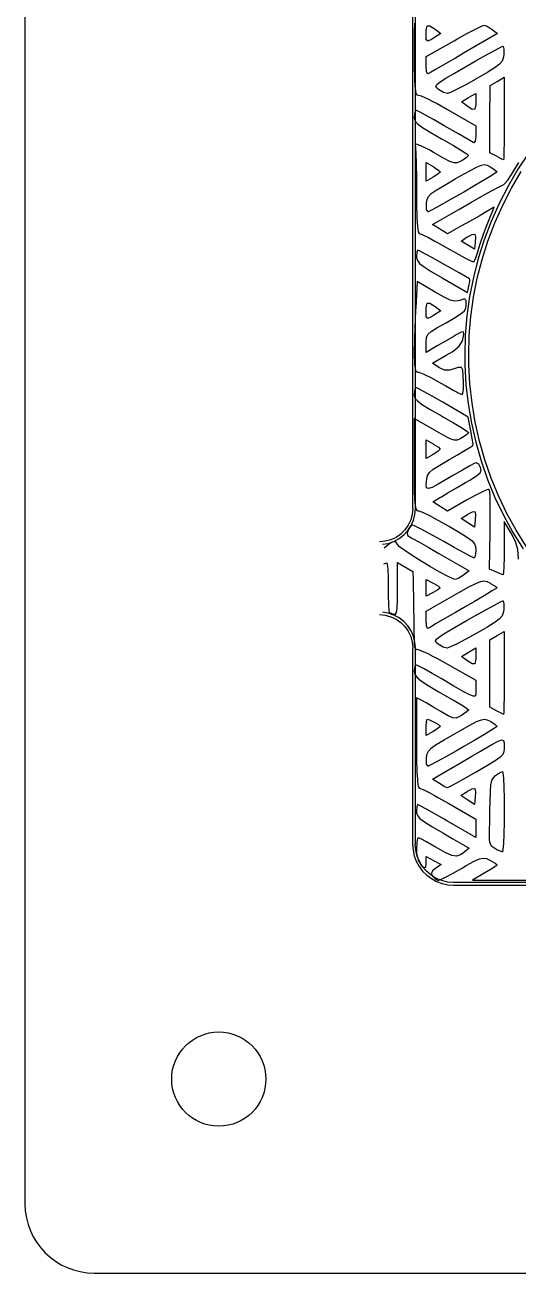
# Model space of a CAD drawing. Header units: millimetres. Extents: x 38 to 487, y 14 to 137.
# Drawn here: x 37.92 to 55.73, y 13.94 to 58.98 of the extents above; entities that cross this region are included whole.
import ezdxf

# ---------------------------------------------------------------- set-up
doc = ezdxf.new("R2010")
doc.units = ezdxf.units.MM
doc.layers.add('BLACK', color=20, linetype='Continuous')

msp = doc.modelspace()

# ---------------------------------------------------------------- linework, layer by layer
for p, q in [((37.924, 134.786), (37.924, 16.436)), ((40.424, 13.936), (230.625, 13.936))]:
    msp.add_line(p, q)
msp.add_circle((44.924, 20.936), 1.7)
msp.add_arc((40.424, 16.436), 2.5, 180, 270)
at = {"layer": 'BLACK', "linetype": 'Continuous'}
for p, q in [((51.924, 72.993), (51.924, 41.526)), ((51.924, 72.993), (51.924, 41.526)), ((52.024, 41.526), (52.024, 72.993)), ((52.024, 41.526), (52.024, 72.993)), ((51.988, 59.04), (51.984, 58.68)), ((51.983, 58.59), (51.981, 58.076)), ((51.984, 58.68), (51.983, 58.59)), ((52.409, 58.68), (52.411, 58.793)), ((52.418, 58.464), (52.409, 58.68)), ((52.411, 58.793), (52.446, 58.943)), ((52.446, 58.943), (52.546, 58.949)), ((52.546, 58.949), (52.737, 58.821)), ((52.938, 58.667), (52.719, 58.524)), ((52.737, 58.821), (52.938, 58.667)), ((53.517, 58.463), (53.883, 58.665)), ((54.992, 58.665), (53.765, 57.955)), ((53.883, 58.665), (54.19, 58.829)), ((54.19, 58.829), (54.409, 58.938)), ((54.409, 58.938), (54.509, 58.977)), ((54.509, 58.977), (54.621, 58.933)), ((54.621, 58.933), (54.791, 58.82)), ((54.791, 58.82), (54.993, 58.665)), ((54.993, 58.665), (54.992, 58.665)), ((52.409, 57.835), (53.419, 58.407)), ((52.473, 58.396), (52.418, 58.464)), ((52.61, 58.455), (52.473, 58.396)), ((52.719, 58.524), (52.61, 58.455)), ((53.419, 58.407), (53.517, 58.463)), ((54.876, 58.056), (55.089, 58.169)), ((55.089, 58.169), (55.18, 58.209)), ((55.18, 58.209), (55.189, 58.205)), ((55.189, 58.205), (55.217, 58.101)), ((51.981, 58.076), (51.983, 57.555)), ((52.409, 57.504), (52.409, 57.835)), ((53.469, 57.784), (53.089, 57.565)), ((53.765, 57.955), (53.469, 57.784)), ((53.893, 57.504), (54.188, 57.673)), ((54.188, 57.673), (54.567, 57.886)), ((54.567, 57.886), (54.876, 58.056)), ((55.158, 57.669), (55.067, 57.563)), ((55.199, 57.78), (55.158, 57.669)), ((55.215, 57.899), (55.199, 57.78)), ((55.217, 58.101), (55.215, 57.899)), ((51.983, 57.555), (51.984, 57.504)), ((51.984, 57.504), (51.993, 57.048)), ((52.423, 57.304), (52.409, 57.504)), ((52.459, 57.209), (52.423, 57.304)), ((52.473, 57.209), (52.459, 57.209)), ((52.565, 57.262), (52.473, 57.209)), ((52.779, 57.386), (52.565, 57.262)), ((53.089, 57.565), (52.779, 57.386)), ((53.122, 57.054), (53.442, 57.244)), ((53.442, 57.244), (53.893, 57.504)), ((54.636, 57.273), (54.247, 57.046)), ((54.901, 57.438), (54.636, 57.273)), ((55.067, 57.563), (54.901, 57.438)), ((51.993, 57.048), (52.008, 56.761)), ((52.008, 56.761), (52.011, 56.701)), ((52.768, 56.761), (52.803, 56.827)), ((52.793, 56.707), (52.768, 56.761)), ((52.803, 56.827), (52.915, 56.92)), ((52.915, 56.92), (53.122, 57.054)), ((53.847, 56.822), (53.532, 56.656)), ((54.212, 57.026), (53.847, 56.822)), ((54.247, 57.046), (54.212, 57.026)), ((54.718, 55.582), (54.719, 56.798)), ((54.719, 56.798), (54.975, 56.944)), ((54.975, 56.944), (55.231, 57.09)), ((55.231, 57.09), (55.231, 55.597)), ((52.011, 56.701), (52.037, 56.507)), ((52.037, 56.507), (52.072, 56.459)), ((52.072, 56.459), (52.088, 56.462)), ((52.088, 56.462), (52.228, 56.419)), ((52.228, 56.419), (52.477, 56.307)), ((52.477, 56.307), (52.68, 56.203)), ((52.859, 56.651), (52.793, 56.707)), ((53.044, 56.54), (52.859, 56.651)), ((53.178, 56.503), (53.044, 56.54)), ((53.298, 56.544), (53.178, 56.503)), ((53.532, 56.656), (53.298, 56.544)), ((53.688, 56.203), (53.946, 56.356)), ((53.946, 56.356), (54.205, 56.509)), ((54.205, 56.509), (54.205, 56.204)), ((52.036, 55.9), (51.999, 55.836)), ((52.084, 55.883), (52.036, 55.9)), ((52.196, 55.827), (52.084, 55.883)), ((52.68, 56.203), (52.805, 56.139)), ((52.805, 56.139), (53.183, 55.93)), ((53.183, 55.93), (54.204, 55.344)), ((53.882, 56.054), (53.688, 56.203)), ((54.071, 55.929), (53.882, 56.054)), ((54.168, 55.939), (54.071, 55.929)), ((54.202, 56.097), (54.168, 55.939)), ((54.205, 56.204), (54.202, 56.097)), ((51.999, 55.836), (51.982, 55.665)), ((51.982, 55.665), (51.985, 55.605)), ((51.985, 55.605), (52.021, 55.506)), ((52.021, 55.506), (52.113, 55.403)), ((52.113, 55.403), (52.285, 55.276)), ((52.388, 55.723), (52.196, 55.827)), ((52.673, 55.565), (52.388, 55.723)), ((53.065, 55.343), (52.673, 55.565)), ((54.718, 54.366), (54.718, 55.582)), ((55.231, 55.597), (55.23, 55.18)), ((52.285, 55.276), (52.561, 55.106)), ((52.561, 55.106), (52.965, 54.874)), ((53.578, 55.051), (53.065, 55.343)), ((54.14, 54.73), (53.578, 55.051)), ((54.203, 54.952), (54.181, 54.78)), ((54.205, 55.019), (54.203, 54.952)), ((54.204, 55.344), (54.205, 55.019)), ((55.23, 55.18), (55.227, 54.751)), ((52.055, 54.682), (52.014, 54.655)), ((52.014, 54.655), (52.029, 54.553)), ((52.029, 54.553), (52.044, 54.302)), ((52.226, 54.618), (52.055, 54.682)), ((52.517, 54.469), (52.226, 54.618)), ((52.965, 54.874), (53.045, 54.828)), ((53.045, 54.828), (53.398, 54.624)), ((53.398, 54.624), (53.685, 54.452)), ((54.181, 54.78), (54.14, 54.73)), ((55.227, 54.751), (55.222, 54.411)), ((52.044, 54.302), (52.053, 54.011)), ((52.706, 54.362), (52.517, 54.469)), ((53.044, 54.169), (52.706, 54.362)), ((53.271, 54.05), (53.044, 54.169)), ((53.422, 53.997), (53.271, 54.05)), ((53.699, 54.08), (53.639, 54.045)), ((53.685, 54.452), (53.819, 54.366)), ((53.867, 54.191), (53.699, 54.08)), ((53.819, 54.366), (53.877, 54.329)), ((53.947, 54.268), (53.867, 54.191)), ((53.877, 54.329), (53.948, 54.272)), ((53.948, 54.272), (53.947, 54.268)), ((54.953, 54.239), (54.718, 54.366)), ((55.123, 54.149), (54.953, 54.239)), ((55.209, 54.108), (55.123, 54.149)), ((55.216, 54.188), (55.209, 54.108)), ((55.209, 54.108), (55.209, 54.108)), ((55.222, 54.411), (55.216, 54.188)), ((56.117, 54.358), (55.726, 53.77)), ((52.053, 54.011), (52.056, 53.937)), ((52.056, 53.937), (52.064, 53.488)), ((52.409, 53.343), (52.409, 54.011)), ((52.409, 54.011), (52.665, 53.865)), ((52.665, 53.865), (52.692, 53.849)), ((52.692, 53.849), (52.854, 53.743)), ((52.919, 53.671), (52.836, 53.597)), ((52.854, 53.743), (52.921, 53.677)), ((52.921, 53.677), (52.919, 53.671)), ((53.532, 53.999), (53.422, 53.997)), ((53.639, 54.045), (53.532, 53.999)), ((53.628, 53.517), (53.987, 53.719)), ((53.987, 53.719), (54.236, 53.85)), ((54.236, 53.85), (54.406, 53.919)), ((54.406, 53.919), (54.525, 53.938)), ((54.525, 53.938), (54.622, 53.915)), ((54.622, 53.915), (54.725, 53.861)), ((54.725, 53.861), (54.745, 53.849)), ((54.745, 53.849), (54.907, 53.743)), ((54.941, 53.649), (54.786, 53.547)), ((54.907, 53.743), (54.973, 53.677)), ((54.973, 53.677), (54.941, 53.649)), ((55.361, 53.383), (55.516, 53.613)), ((55.726, 53.77), (55.369, 53.161)), ((55.496, 53.091), (55.85, 53.693)), ((55.516, 53.613), (55.759, 54.02)), ((52.064, 53.488), (52.067, 52.986)), ((52.665, 53.488), (52.409, 53.343)), ((52.836, 53.597), (52.665, 53.488)), ((52.778, 53.02), (53.059, 53.19)), ((53.059, 53.19), (53.464, 53.424)), ((53.464, 53.424), (53.628, 53.517)), ((54.176, 53.183), (53.771, 52.95)), ((54.522, 53.387), (54.176, 53.183)), ((54.786, 53.547), (54.522, 53.387)), ((55.024, 53.127), (55.152, 53.18)), ((55.369, 53.161), (55.046, 52.533)), ((55.152, 53.18), (55.219, 53.223)), ((55.219, 53.223), (55.361, 53.383)), ((52.067, 52.986), (52.069, 52.525)), ((52.447, 52.682), (52.496, 52.787)), ((52.496, 52.787), (52.599, 52.893)), ((52.599, 52.893), (52.778, 53.02)), ((53.504, 52.798), (53.121, 52.583)), ((53.771, 52.95), (53.504, 52.798)), ((54.031, 52.576), (54.425, 52.804)), ((54.425, 52.804), (54.504, 52.849)), ((54.504, 52.849), (54.793, 53.009)), ((54.793, 53.009), (55.024, 53.127)), ((55.177, 52.47), (55.496, 53.091)), ((52.069, 52.525), (52.069, 52.5)), ((52.069, 52.5), (52.079, 52.025)), ((52.424, 52.525), (52.427, 52.558)), ((52.426, 52.318), (52.424, 52.525)), ((52.469, 52.234), (52.426, 52.318)), ((52.427, 52.558), (52.447, 52.682)), ((52.583, 52.286), (52.483, 52.235)), ((52.805, 52.407), (52.583, 52.286)), ((53.121, 52.583), (52.805, 52.407)), ((53.232, 52.115), (53.594, 52.324)), ((53.594, 52.324), (54.031, 52.576)), ((54.873, 52.401), (54.517, 52.194)), ((54.622, 51.783), (54.873, 52.401)), ((55.046, 52.533), (54.759, 51.888)), ((54.893, 51.832), (55.177, 52.47)), ((52.079, 52.025), (52.098, 51.7)), ((52.483, 52.235), (52.469, 52.234)), ((52.643, 51.775), (53.232, 52.115)), ((53.997, 51.897), (53.67, 51.712)), ((54.326, 52.084), (53.997, 51.897)), ((54.517, 52.194), (54.326, 52.084)), ((54.759, 51.888), (54.508, 51.227)), ((54.645, 51.18), (54.893, 51.832)), ((52.098, 51.7), (52.126, 51.513)), ((52.126, 51.513), (52.164, 51.453)), ((52.164, 51.453), (52.272, 51.413)), ((52.272, 51.413), (52.496, 51.303)), ((53.178, 51.437), (52.643, 51.775)), ((53.67, 51.712), (53.178, 51.437)), ((53.908, 51.335), (54.076, 51.421)), ((54.076, 51.421), (54.171, 51.43)), ((54.171, 51.43), (54.195, 51.327)), ((54.361, 51.074), (54.484, 51.426)), ((54.484, 51.426), (54.622, 51.783)), ((52.496, 51.303), (52.725, 51.18)), ((52.725, 51.18), (52.801, 51.139)), ((52.801, 51.139), (53.156, 50.94)), ((53.156, 50.94), (53.16, 50.938)), ((53.16, 50.938), (53.511, 50.74)), ((53.672, 51.18), (53.898, 51.328)), ((53.917, 51.031), (53.672, 51.18)), ((53.898, 51.328), (53.908, 51.335)), ((54.162, 50.882), (53.917, 51.031)), ((54.189, 51.133), (54.162, 50.882)), ((54.195, 51.327), (54.189, 51.133)), ((54.279, 50.803), (54.361, 51.074)), ((54.508, 51.227), (54.295, 50.554)), ((54.434, 50.514), (54.645, 51.18)), ((52.082, 50.79), (52.067, 50.619)), ((52.067, 50.619), (52.069, 50.582)), ((52.069, 50.582), (52.097, 50.478)), ((52.114, 50.855), (52.082, 50.79)), ((52.097, 50.478), (52.178, 50.374)), ((52.196, 50.815), (52.114, 50.855)), ((52.391, 50.71), (52.196, 50.815)), ((52.664, 50.56), (52.391, 50.71)), ((52.98, 50.383), (52.664, 50.56)), ((53.511, 50.74), (53.809, 50.577)), ((53.809, 50.577), (54.021, 50.467)), ((54.021, 50.467), (54.117, 50.427)), ((54.295, 50.554), (54.119, 49.87)), ((54.141, 50.442), (54.208, 50.574)), ((54.208, 50.574), (54.277, 50.796)), ((54.26, 49.838), (54.434, 50.514)), ((54.277, 50.796), (54.279, 50.803)), ((52.178, 50.374), (52.337, 50.248)), ((52.337, 50.248), (52.599, 50.081)), ((52.599, 50.081), (52.987, 49.852)), ((53.304, 50.201), (52.98, 50.383)), ((53.601, 50.031), (53.304, 50.201)), ((53.836, 49.895), (53.601, 50.031)), ((54.117, 50.427), (54.141, 50.442)), ((52.091, 49.72), (52.037, 48.769)), ((52.741, 49.336), (52.091, 49.72)), ((52.987, 49.852), (53.905, 49.321)), ((53.974, 49.811), (53.836, 49.895)), ((53.905, 49.321), (53.953, 49.553)), ((53.953, 49.553), (53.985, 49.715)), ((53.996, 49.795), (53.974, 49.811)), ((54.119, 49.87), (53.982, 49.177)), ((53.985, 49.715), (53.996, 49.795)), ((54.125, 49.153), (54.26, 49.838)), ((53.065, 49.15), (52.741, 49.336)), ((53.285, 49.045), (53.065, 49.15)), ((53.982, 49.177), (53.883, 48.478)), ((54.028, 48.461), (54.125, 49.153)), ((52.031, 48.674), (52.015, 48.375)), ((52.037, 48.769), (52.031, 48.674)), ((52.409, 48.674), (52.411, 48.786)), ((52.418, 48.458), (52.409, 48.674)), ((52.411, 48.786), (52.446, 48.937)), ((52.446, 48.937), (52.546, 48.943)), ((52.546, 48.943), (52.737, 48.815)), ((52.938, 48.661), (52.719, 48.518)), ((52.737, 48.815), (52.938, 48.661)), ((53.44, 49.006), (53.285, 49.045)), ((53.571, 49.022), (53.44, 49.006)), ((53.627, 49.04), (53.571, 49.022)), ((53.793, 49.089), (53.627, 49.04)), ((53.645, 48.536), (53.784, 48.654)), ((53.784, 48.654), (53.848, 48.761)), ((53.854, 49.035), (53.793, 49.089)), ((53.848, 48.761), (53.863, 48.884)), ((53.863, 48.884), (53.854, 49.035)), ((52.015, 48.375), (51.987, 47.672)), ((52.473, 48.39), (52.418, 48.458)), ((52.61, 48.448), (52.473, 48.39)), ((52.719, 48.518), (52.61, 48.448)), ((52.802, 48.045), (53.136, 48.234)), ((53.136, 48.234), (53.401, 48.384)), ((53.401, 48.384), (53.645, 48.536)), ((53.883, 48.478), (53.824, 47.774)), ((53.969, 47.766), (54.028, 48.461)), ((52.421, 47.694), (52.472, 47.804)), ((52.472, 47.804), (52.59, 47.911)), ((52.59, 47.911), (52.802, 48.045)), ((53.499, 47.794), (53.39, 47.729)), ((53.679, 47.896), (53.499, 47.794)), ((53.757, 47.909), (53.679, 47.896)), ((53.73, 47.575), (53.771, 47.804)), ((53.772, 47.835), (53.757, 47.909)), ((53.771, 47.804), (53.772, 47.835)), ((53.824, 47.774), (53.805, 47.068)), ((53.95, 47.068), (53.969, 47.766)), ((51.987, 47.672), (51.981, 47.125)), ((52.409, 47.554), (52.421, 47.694)), ((52.409, 47.495), (52.409, 47.554)), ((52.409, 47.161), (52.409, 47.495)), ((52.815, 47.394), (52.409, 47.161)), ((53.108, 47.564), (52.815, 47.394)), ((53.39, 47.729), (53.108, 47.564)), ((53.376, 47.197), (53.609, 47.384)), ((53.609, 47.384), (53.73, 47.575)), ((51.981, 47.125), (51.995, 46.737)), ((52.639, 46.771), (53.141, 47.056)), ((53.141, 47.056), (53.376, 47.197)), ((53.805, 47.068), (53.81, 46.715)), ((53.955, 46.719), (53.95, 47.068)), ((51.995, 46.737), (52.031, 46.512)), ((52.031, 46.512), (52.088, 46.454)), ((52.088, 46.454), (52.144, 46.449)), ((52.144, 46.449), (52.33, 46.378)), ((52.874, 46.616), (52.639, 46.771)), ((53.077, 46.516), (52.874, 46.616)), ((53.268, 46.526), (53.077, 46.516)), ((53.371, 46.56), (53.268, 46.526)), ((53.568, 46.617), (53.371, 46.56)), ((53.692, 46.621), (53.568, 46.617)), ((53.695, 46.619), (53.692, 46.621)), ((53.732, 46.522), (53.695, 46.619)), ((53.755, 46.322), (53.732, 46.522)), ((53.81, 46.715), (53.849, 46.009)), ((53.994, 46.022), (53.955, 46.719)), ((52.33, 46.378), (52.602, 46.246)), ((52.602, 46.246), (52.922, 46.068)), ((52.922, 46.068), (53.122, 45.952)), ((53.122, 45.952), (53.407, 45.792)), ((53.764, 46.077), (53.755, 46.322)), ((53.758, 45.844), (53.764, 46.077)), ((53.849, 46.009), (53.928, 45.307)), ((54.071, 45.328), (53.994, 46.022)), ((51.999, 45.83), (51.982, 45.659)), ((51.982, 45.659), (51.985, 45.599)), ((51.985, 45.599), (52.021, 45.5)), ((52.037, 45.894), (51.999, 45.83)), ((52.021, 45.5), (52.113, 45.397)), ((52.129, 45.854), (52.037, 45.894)), ((52.338, 45.743), (52.129, 45.854)), ((52.634, 45.579), (52.338, 45.743)), ((52.986, 45.378), (52.634, 45.579)), ((53.407, 45.792), (53.614, 45.681)), ((53.614, 45.681), (53.71, 45.64)), ((53.71, 45.64), (53.736, 45.681)), ((53.736, 45.681), (53.758, 45.844)), ((52.113, 45.397), (52.285, 45.269)), ((52.285, 45.269), (52.561, 45.1)), ((52.561, 45.1), (52.965, 44.868)), ((53.014, 45.362), (52.986, 45.378)), ((53.933, 44.83), (53.014, 45.362)), ((53.928, 45.307), (54.045, 44.611)), ((54.188, 44.639), (54.071, 45.328)), ((52.715, 44.351), (51.981, 44.775)), ((51.981, 44.775), (51.981, 43.111)), ((52.965, 44.868), (53.045, 44.822)), ((53.045, 44.822), (53.398, 44.618)), ((53.398, 44.618), (53.685, 44.446)), ((54.032, 44.327), (53.933, 44.83)), ((54.045, 44.611), (54.202, 43.922)), ((54.342, 43.958), (54.188, 44.639)), ((53.052, 44.158), (52.715, 44.351)), ((53.276, 44.042), (53.052, 44.158)), ((53.685, 44.446), (53.877, 44.323)), ((53.867, 44.185), (53.699, 44.074)), ((53.947, 44.262), (53.867, 44.185)), ((53.877, 44.323), (53.948, 44.266)), ((53.948, 44.266), (53.947, 44.262)), ((54.08, 44.057), (54.032, 44.327)), ((52.409, 43.337), (52.409, 44.005)), ((52.409, 44.005), (52.665, 43.859)), ((52.665, 43.859), (52.692, 43.843)), ((52.692, 43.843), (52.854, 43.737)), ((52.854, 43.737), (52.921, 43.671)), ((53.425, 43.99), (53.276, 44.042)), ((53.535, 43.993), (53.425, 43.99)), ((53.643, 44.041), (53.535, 43.993)), ((53.699, 44.074), (53.643, 44.041)), ((53.825, 43.63), (54.023, 43.748)), ((54.023, 43.748), (54.104, 43.799)), ((54.105, 43.864), (54.08, 44.057)), ((54.104, 43.799), (54.105, 43.864)), ((54.202, 43.922), (54.397, 43.243)), ((54.535, 43.287), (54.342, 43.958)), ((52.665, 43.482), (52.409, 43.337)), ((52.836, 43.591), (52.665, 43.482)), ((52.919, 43.665), (52.836, 43.591)), ((52.907, 43.095), (53.264, 43.304)), ((52.921, 43.671), (52.919, 43.665)), ((53.264, 43.304), (53.542, 43.465)), ((53.542, 43.465), (53.825, 43.63)), ((54.397, 43.243), (54.629, 42.576)), ((54.765, 42.628), (54.535, 43.287)), ((51.981, 43.111), (51.982, 42.619)), ((52.461, 42.716), (52.532, 42.827)), ((52.532, 42.827), (52.672, 42.945)), ((52.672, 42.945), (52.907, 43.095)), ((53.72, 42.916), (53.401, 42.73)), ((53.988, 43.066), (53.72, 42.916)), ((54.168, 43.16), (53.988, 43.066)), ((54.219, 43.181), (54.168, 43.16)), ((54.313, 43.127), (54.219, 43.181)), ((54.237, 42.707), (54.363, 42.815)), ((54.38, 43.01), (54.313, 43.127)), ((54.363, 42.815), (54.403, 42.908)), ((54.403, 42.908), (54.38, 43.01)), ((51.982, 42.619), (51.986, 42.17)), ((52.414, 42.365), (52.424, 42.515)), ((52.43, 42.274), (52.414, 42.365)), ((52.424, 42.515), (52.432, 42.588)), ((52.432, 42.588), (52.461, 42.716)), ((52.85, 42.409), (52.625, 42.291)), ((53.19, 42.606), (52.85, 42.409)), ((53.401, 42.73), (53.19, 42.606)), ((53.507, 42.272), (53.838, 42.464)), ((53.838, 42.464), (53.996, 42.556)), ((53.996, 42.556), (54.237, 42.707)), ((54.629, 42.576), (54.898, 41.923)), ((55.031, 41.982), (54.765, 42.628)), ((51.986, 42.17), (51.996, 41.851)), ((52.493, 42.248), (52.43, 42.274)), ((52.625, 42.291), (52.493, 42.248)), ((52.649, 41.765), (52.935, 41.937)), ((52.935, 41.937), (52.963, 41.954)), ((52.963, 41.954), (53.196, 42.091)), ((53.196, 42.091), (53.507, 42.272)), ((54.185, 41.995), (53.874, 41.823)), ((54.442, 42.129), (54.185, 41.995)), ((54.606, 42.206), (54.442, 42.129)), ((54.643, 42.217), (54.606, 42.206)), ((54.676, 42.215), (54.643, 42.217)), ((54.699, 42.194), (54.676, 42.215)), ((54.715, 42.131), (54.699, 42.194)), ((54.724, 42.002), (54.715, 42.131)), ((54.727, 41.784), (54.724, 42.002)), ((54.898, 41.923), (55.203, 41.286)), ((55.332, 41.353), (55.031, 41.982)), ((51.928, 41.517), (51.911, 41.318)), ((51.928, 41.517), (51.911, 41.318)), ((51.924, 41.526), (51.928, 41.517)), ((51.924, 41.526), (51.928, 41.517)), ((51.996, 41.851), (52.012, 41.642)), ((52.007, 41.313), (52.024, 41.526)), ((52.007, 41.313), (52.024, 41.526)), ((52.012, 41.642), (52.038, 41.519)), ((52.038, 41.519), (52.075, 41.461)), ((52.075, 41.461), (52.124, 41.447)), ((52.124, 41.447), (52.134, 41.446)), ((52.134, 41.446), (52.279, 41.393)), ((52.914, 41.597), (52.649, 41.765)), ((53.18, 41.43), (52.914, 41.597)), ((53.874, 41.823), (53.18, 41.43)), ((54.722, 40.989), (54.726, 41.454)), ((54.726, 41.454), (54.727, 41.784)), ((51.856, 41.116), (51.768, 40.926)), ((51.856, 41.116), (51.768, 40.926)), ((51.911, 41.318), (51.856, 41.116)), ((51.911, 41.318), (51.856, 41.116)), ((51.868, 40.91), (51.954, 41.106)), ((51.868, 40.91), (51.954, 41.106)), ((51.954, 41.106), (52.007, 41.313)), ((51.954, 41.106), (52.007, 41.313)), ((52.279, 41.393), (52.532, 41.27)), ((52.532, 41.27), (52.73, 41.165)), ((52.73, 41.165), (52.862, 41.095)), ((52.862, 41.095), (53.236, 40.885)), ((53.683, 41.165), (53.908, 41.313)), ((53.922, 41.007), (53.683, 41.165)), ((53.908, 41.313), (53.918, 41.319)), ((53.918, 41.319), (54.084, 41.407)), ((54.162, 40.85), (53.922, 41.007)), ((54.084, 41.407), (54.175, 41.419)), ((54.189, 41.114), (54.162, 40.85)), ((54.175, 41.419), (54.176, 41.419)), ((54.176, 41.419), (54.197, 41.311)), ((54.197, 41.311), (54.189, 41.114)), ((54.719, 40.673), (54.722, 40.989)), ((55.203, 41.286), (55.544, 40.667)), ((55.234, 41.062), (55.232, 40.1)), ((55.487, 40.635), (55.234, 41.062)), ((55.669, 40.741), (55.332, 41.353)), ((51.5, 40.607), (51.329, 40.487)), ((51.5, 40.607), (51.329, 40.487)), ((51.437, 40.442), (51.606, 40.573)), ((51.437, 40.442), (51.606, 40.573)), ((51.648, 40.755), (51.5, 40.607)), ((51.648, 40.755), (51.5, 40.607)), ((51.606, 40.573), (51.751, 40.73)), ((51.606, 40.573), (51.751, 40.73)), ((51.768, 40.926), (51.648, 40.755)), ((51.768, 40.926), (51.648, 40.755)), ((51.787, 40.799), (51.73, 40.652)), ((51.73, 40.652), (51.738, 40.557)), ((51.738, 40.557), (51.758, 40.544)), ((51.751, 40.73), (51.868, 40.91)), ((51.751, 40.73), (51.868, 40.91)), ((51.758, 40.544), (51.898, 40.463)), ((51.871, 40.914), (51.787, 40.799)), ((51.912, 40.934), (51.871, 40.914)), ((52.016, 40.893), (51.912, 40.934)), ((52.238, 40.782), (52.016, 40.893)), ((52.549, 40.616), (52.238, 40.782)), ((52.919, 40.41), (52.549, 40.616)), ((53.236, 40.885), (53.255, 40.873)), ((53.255, 40.873), (53.644, 40.645)), ((53.644, 40.645), (53.909, 40.48)), ((54.705, 39.342), (54.719, 40.673)), ((55.643, 40.333), (55.487, 40.635)), ((55.544, 40.667), (55.918, 40.068)), ((56.039, 40.149), (55.669, 40.741)), ((50.937, 40.344), (50.729, 40.326)), ((50.937, 40.344), (50.729, 40.326)), ((50.836, 40.235), (51.047, 40.27)), ((50.836, 40.235), (51.047, 40.27)), ((51.035, 40.202), (50.902, 40.101)), ((51.139, 40.398), (50.937, 40.344)), ((51.139, 40.398), (50.937, 40.344)), ((51.044, 40.212), (51.035, 40.202)), ((51.187, 40.316), (51.044, 40.212)), ((51.047, 40.27), (51.249, 40.34)), ((51.047, 40.27), (51.249, 40.34)), ((51.329, 40.487), (51.139, 40.398)), ((51.329, 40.487), (51.139, 40.398)), ((51.321, 40.322), (51.187, 40.316)), ((51.249, 40.34), (51.437, 40.442)), ((51.249, 40.34), (51.437, 40.442)), ((51.382, 40.228), (51.321, 40.322)), ((51.382, 40.224), (51.382, 40.228)), ((51.452, 40.147), (51.382, 40.224)), ((51.639, 40.008), (51.452, 40.147)), ((51.898, 40.463), (52.148, 40.32)), ((52.148, 40.32), (52.48, 40.13)), ((52.48, 40.13), (52.869, 39.909)), ((53.05, 40.335), (52.919, 40.41)), ((53.43, 40.12), (53.05, 40.335)), ((53.756, 39.939), (53.43, 40.12)), ((53.909, 40.48), (54.074, 40.357)), ((54.074, 40.357), (54.162, 40.255)), ((54.162, 40.255), (54.198, 40.152)), ((54.198, 40.152), (54.205, 40.029)), ((55.232, 40.1), (55.229, 39.754)), ((55.72, 40.052), (55.643, 40.333)), ((51.911, 39.828), (51.639, 40.008)), ((52.234, 39.625), (51.911, 39.828)), ((52.869, 39.909), (53.97, 39.284)), ((54.001, 39.808), (53.756, 39.939)), ((54.135, 39.742), (54.001, 39.808)), ((54.151, 39.737), (54.135, 39.742)), ((54.187, 39.812), (54.151, 39.737)), ((54.204, 39.996), (54.187, 39.812)), ((54.205, 40.029), (54.204, 39.996)), ((55.229, 39.754), (55.22, 39.435)), ((55.742, 39.699), (55.72, 40.052)), ((50.888, 39.526), (50.989, 39.566)), ((50.989, 39.566), (51.006, 39.518)), ((51.006, 39.518), (51.024, 39.332)), ((51.024, 39.332), (51.036, 39.036)), ((51.382, 38.624), (51.382, 39.581)), ((51.382, 39.581), (51.938, 39.256)), ((51.938, 39.256), (51.943, 38.971)), ((52.576, 39.42), (52.234, 39.625)), ((52.904, 39.232), (52.576, 39.42)), ((53.185, 39.082), (52.904, 39.232)), ((53.97, 39.284), (53.767, 39.127)), ((54.929, 39.24), (54.705, 39.342)), ((55.103, 39.166), (54.929, 39.24)), ((55.208, 39.218), (55.192, 39.138)), ((55.22, 39.435), (55.208, 39.218)), ((51.036, 39.036), (51.04, 38.668)), ((51.943, 38.971), (51.956, 38.064)), ((52.409, 38.364), (52.409, 38.971)), ((52.409, 38.971), (52.665, 38.839)), ((52.665, 38.839), (52.689, 38.826)), ((52.689, 38.826), (52.854, 38.728)), ((53.387, 38.989), (53.185, 39.082)), ((53.463, 38.969), (53.387, 38.989)), ((53.598, 39.019), (53.463, 38.969)), ((53.767, 39.127), (53.598, 39.019)), ((53.958, 38.697), (54.208, 38.827)), ((54.208, 38.827), (54.38, 38.896)), ((54.38, 38.896), (54.502, 38.915)), ((54.502, 38.915), (54.602, 38.894)), ((54.602, 38.894), (54.711, 38.842)), ((54.711, 38.842), (54.741, 38.826)), ((54.741, 38.826), (54.907, 38.73)), ((55.192, 39.138), (55.103, 39.166)), ((51.04, 38.668), (51.042, 38.38)), ((51.042, 38.38), (51.05, 38.065)), ((51.38, 38.206), (51.382, 38.624)), ((52.665, 38.497), (52.409, 38.364)), ((52.409, 37.823), (53.429, 38.4)), ((52.838, 38.596), (52.665, 38.497)), ((52.921, 38.664), (52.838, 38.596)), ((52.854, 38.728), (52.922, 38.668)), ((52.922, 38.668), (52.921, 38.664)), ((53.429, 38.4), (53.598, 38.496)), ((53.598, 38.496), (53.958, 38.697)), ((54.511, 38.381), (54.162, 38.175)), ((54.778, 38.544), (54.511, 38.381)), ((54.939, 38.646), (54.778, 38.544)), ((54.907, 38.73), (54.974, 38.674)), ((54.974, 38.674), (54.939, 38.646)), ((51.05, 38.065), (51.061, 37.849)), ((51.061, 37.849), (51.076, 37.77)), ((51.347, 37.778), (51.369, 37.933)), ((51.369, 37.933), (51.38, 38.206)), ((51.956, 38.064), (51.958, 37.953)), ((51.958, 37.953), (51.965, 37.504)), ((53.756, 37.938), (53.468, 37.772)), ((54.162, 38.175), (53.756, 37.938)), ((54.192, 37.664), (54.571, 37.876)), ((54.571, 37.876), (54.88, 38.045)), ((54.88, 38.045), (55.093, 38.157)), ((55.093, 38.157), (55.183, 38.197)), ((55.183, 38.197), (55.192, 38.193)), ((55.192, 38.193), (55.218, 38.089)), ((55.215, 37.887), (55.199, 37.768)), ((55.218, 38.089), (55.215, 37.937)), ((55.215, 37.937), (55.215, 37.887)), ((50.727, 37.697), (50.936, 37.679)), ((50.727, 37.697), (50.936, 37.679)), ((51.045, 37.753), (50.834, 37.788)), ((51.045, 37.753), (50.834, 37.788)), ((50.936, 37.679), (51.138, 37.624)), ((50.936, 37.679), (51.138, 37.624)), ((51.248, 37.683), (51.045, 37.753)), ((51.248, 37.683), (51.045, 37.753)), ((51.076, 37.77), (51.111, 37.763)), ((51.111, 37.763), (51.247, 37.718)), ((51.138, 37.624), (51.328, 37.536)), ((51.138, 37.624), (51.328, 37.536)), ((51.247, 37.718), (51.25, 37.717)), ((51.437, 37.581), (51.248, 37.683)), ((51.437, 37.581), (51.248, 37.683)), ((51.25, 37.717), (51.308, 37.715)), ((51.308, 37.715), (51.347, 37.778)), ((51.328, 37.536), (51.5, 37.416)), ((51.328, 37.536), (51.5, 37.416)), ((51.606, 37.449), (51.437, 37.581)), ((51.606, 37.449), (51.437, 37.581)), ((51.5, 37.416), (51.648, 37.268)), ((51.5, 37.416), (51.648, 37.268)), ((51.751, 37.292), (51.606, 37.449)), ((51.751, 37.292), (51.606, 37.449)), ((51.965, 37.504), (51.965, 37.492)), ((51.965, 37.492), (51.971, 37.108)), ((52.409, 37.492), (52.409, 37.823)), ((52.423, 37.292), (52.409, 37.492)), ((53.089, 37.553), (52.779, 37.374)), ((53.468, 37.772), (53.089, 37.553)), ((53.437, 37.233), (53.89, 37.492)), ((53.89, 37.492), (54.192, 37.664)), ((54.901, 37.426), (54.636, 37.261)), ((55.067, 37.551), (54.901, 37.426)), ((55.158, 37.657), (55.067, 37.551)), ((55.199, 37.768), (55.158, 37.657)), ((51.648, 37.268), (51.768, 37.096)), ((51.648, 37.268), (51.768, 37.096)), ((51.868, 37.112), (51.751, 37.292)), ((51.868, 37.112), (51.751, 37.292)), ((51.768, 37.096), (51.856, 36.906)), ((51.768, 37.096), (51.856, 36.906)), ((51.954, 36.916), (51.868, 37.112)), ((51.954, 36.916), (51.868, 37.112)), ((51.971, 37.108), (51.975, 36.804)), ((52.459, 37.197), (52.423, 37.292)), ((52.473, 37.197), (52.459, 37.197)), ((52.565, 37.25), (52.473, 37.197)), ((52.779, 37.374), (52.565, 37.25)), ((52.905, 36.91), (53.114, 37.044)), ((53.114, 37.044), (53.437, 37.233)), ((54.214, 37.014), (53.848, 36.81)), ((54.247, 37.034), (54.214, 37.014)), ((54.636, 37.261), (54.247, 37.034)), ((54.718, 36.792), (54.974, 36.944)), ((54.974, 36.944), (55.231, 37.095)), ((55.231, 37.095), (55.231, 35.594)), ((51.856, 36.906), (51.911, 36.704)), ((51.856, 36.906), (51.911, 36.704)), ((51.911, 36.704), (51.928, 36.504)), ((51.911, 36.704), (51.928, 36.504)), ((51.928, 36.504), (51.924, 36.495)), ((51.928, 36.504), (51.924, 36.495)), ((51.924, 36.495), (51.924, 29.413)), ((51.924, 36.495), (51.924, 29.413)), ((52.007, 36.708), (51.954, 36.916)), ((52.007, 36.708), (51.954, 36.916)), ((51.975, 36.804), (51.976, 36.75)), ((51.976, 36.75), (51.978, 36.631)), ((51.978, 36.631), (52.004, 36.476)), ((52.024, 36.495), (52.007, 36.708)), ((52.024, 36.495), (52.007, 36.708)), ((52.024, 29.413), (52.024, 36.495)), ((52.024, 29.413), (52.024, 36.495)), ((52.754, 36.75), (52.791, 36.816)), ((52.777, 36.695), (52.754, 36.75)), ((52.841, 36.637), (52.777, 36.695)), ((52.791, 36.816), (52.905, 36.91)), ((53.028, 36.525), (52.841, 36.637)), ((53.166, 36.489), (53.028, 36.525)), ((53.291, 36.53), (53.166, 36.489)), ((53.529, 36.643), (53.291, 36.53)), ((53.848, 36.81), (53.529, 36.643)), ((53.688, 36.191), (54.205, 36.497)), ((54.205, 36.497), (54.205, 36.192)), ((54.718, 34.354), (54.718, 36.792)), ((52.004, 36.476), (52.067, 36.445)), ((52.067, 36.445), (52.083, 36.447)), ((52.083, 36.447), (52.223, 36.403)), ((52.223, 36.403), (52.471, 36.291)), ((52.471, 36.291), (52.667, 36.191)), ((52.667, 36.191), (52.8, 36.123)), ((52.8, 36.123), (53.178, 35.915)), ((53.882, 36.042), (53.688, 36.191)), ((54.071, 35.917), (53.882, 36.042)), ((54.202, 36.085), (54.168, 35.926)), ((54.205, 36.192), (54.202, 36.085)), ((52, 35.834), (51.981, 35.673)), ((51.981, 35.673), (51.982, 35.642)), ((51.982, 35.642), (52.01, 35.538)), ((52.037, 35.888), (52, 35.834)), ((52.129, 35.848), (52.037, 35.888)), ((52.337, 35.737), (52.129, 35.848)), ((52.63, 35.574), (52.337, 35.737)), ((53.178, 35.915), (54.203, 35.332)), ((54.168, 35.926), (54.071, 35.917)), ((55.231, 35.594), (55.23, 35.169)), ((52.01, 35.538), (52.09, 35.429)), ((52.09, 35.429), (52.243, 35.3)), ((52.243, 35.3), (52.488, 35.137)), ((52.488, 35.137), (52.845, 34.925)), ((52.957, 35.387), (52.63, 35.574)), ((53.416, 35.119), (52.957, 35.387)), ((54.203, 35.332), (54.204, 35.009)), ((55.23, 35.169), (55.227, 34.739)), ((52.259, 34.598), (52.067, 34.697)), ((52.067, 34.697), (52.067, 33.069)), ((52.845, 34.925), (53.333, 34.648)), ((53.747, 34.929), (53.416, 35.119)), ((53.97, 34.81), (53.747, 34.929)), ((54.107, 34.755), (53.97, 34.81)), ((54.178, 34.759), (54.107, 34.755)), ((54.204, 34.815), (54.178, 34.759)), ((54.204, 35.009), (54.206, 34.916)), ((54.206, 34.916), (54.204, 34.815)), ((55.227, 34.739), (55.222, 34.399)), ((52.432, 34.502), (52.259, 34.598)), ((52.692, 34.352), (52.432, 34.502)), ((52.942, 34.204), (52.692, 34.352)), ((53.333, 34.648), (53.426, 34.595)), ((53.426, 34.595), (53.691, 34.439)), ((53.691, 34.439), (53.823, 34.354)), ((53.823, 34.354), (53.876, 34.32)), ((53.944, 34.254), (53.861, 34.175)), ((53.876, 34.32), (53.946, 34.26)), ((53.946, 34.26), (53.944, 34.254)), ((54.953, 34.227), (54.718, 34.354)), ((55.222, 34.399), (55.216, 34.175)), ((52.409, 33.661), (52.422, 33.846)), ((52.422, 33.846), (52.447, 33.921)), ((52.447, 33.921), (52.539, 33.897)), ((52.539, 33.897), (52.703, 33.822)), ((52.703, 33.822), (52.855, 33.734)), ((53.206, 34.05), (52.942, 34.204)), ((53.373, 33.974), (53.206, 34.05)), ((53.494, 33.967), (53.373, 33.974)), ((53.618, 34.021), (53.494, 33.967)), ((53.69, 34.062), (53.618, 34.021)), ((53.861, 34.175), (53.69, 34.062)), ((53.987, 33.707), (54.236, 33.838)), ((54.236, 33.838), (54.406, 33.907)), ((54.406, 33.907), (54.525, 33.925)), ((54.525, 33.925), (54.622, 33.903)), ((54.622, 33.903), (54.725, 33.849)), ((54.725, 33.849), (54.745, 33.837)), ((54.745, 33.837), (54.907, 33.731)), ((55.123, 34.137), (54.953, 34.227)), ((55.209, 34.096), (55.123, 34.137)), ((55.216, 34.175), (55.209, 34.096)), ((55.209, 34.096), (55.209, 34.096)), ((52.409, 33.626), (52.409, 33.661)), ((52.409, 33.331), (52.409, 33.626)), ((52.665, 33.476), (52.409, 33.331)), ((52.837, 33.587), (52.665, 33.476)), ((52.92, 33.666), (52.837, 33.587)), ((52.855, 33.734), (52.921, 33.672)), ((52.921, 33.672), (52.92, 33.666)), ((53.059, 33.178), (53.464, 33.412)), ((53.464, 33.412), (53.628, 33.505)), ((53.628, 33.505), (53.987, 33.707)), ((54.522, 33.375), (54.176, 33.17)), ((54.786, 33.535), (54.522, 33.375)), ((54.941, 33.637), (54.786, 33.535)), ((54.907, 33.731), (54.973, 33.665)), ((54.973, 33.665), (54.941, 33.637)), ((52.067, 33.069), (52.069, 32.513)), ((52.496, 32.775), (52.599, 32.881)), ((52.599, 32.881), (52.778, 33.008)), ((52.778, 33.008), (53.059, 33.178)), ((53.771, 32.938), (53.504, 32.786)), ((54.176, 33.17), (53.771, 32.938)), ((54.439, 32.805), (54.786, 33.008)), ((54.786, 33.008), (55.014, 33.132)), ((55.014, 33.132), (55.146, 33.181)), ((55.146, 33.181), (55.21, 33.158)), ((55.21, 33.158), (55.229, 33.07)), ((55.229, 33.07), (55.23, 32.919)), ((55.23, 32.919), (55.23, 32.865)), ((52.069, 32.513), (52.07, 32.495)), ((52.07, 32.495), (52.08, 32.018)), ((52.424, 32.513), (52.427, 32.546)), ((52.426, 32.306), (52.424, 32.513)), ((52.427, 32.546), (52.447, 32.67)), ((52.447, 32.67), (52.496, 32.775)), ((53.121, 32.57), (52.805, 32.395)), ((53.504, 32.786), (53.121, 32.57)), ((53.681, 32.362), (54.063, 32.585)), ((54.063, 32.585), (54.376, 32.767)), ((54.376, 32.767), (54.439, 32.805)), ((55.079, 32.543), (54.903, 32.419)), ((55.177, 32.646), (55.079, 32.543)), ((55.219, 32.746), (55.177, 32.646)), ((55.23, 32.865), (55.219, 32.746)), ((52.08, 32.018), (52.095, 31.765)), ((52.469, 32.222), (52.426, 32.306)), ((52.483, 32.223), (52.469, 32.222)), ((52.583, 32.274), (52.483, 32.223)), ((52.805, 32.395), (52.583, 32.274)), ((52.646, 31.765), (53.276, 32.128)), ((53.276, 32.128), (53.307, 32.145)), ((53.307, 32.145), (53.681, 32.362)), ((54.221, 32.018), (54.117, 31.959)), ((54.624, 32.251), (54.221, 32.018)), ((54.903, 32.419), (54.624, 32.251)), ((54.917, 31.888), (55.059, 31.988)), ((55.059, 31.988), (55.167, 32.038)), ((55.167, 32.038), (55.184, 31.987)), ((55.184, 31.987), (55.202, 31.791)), ((52.095, 31.765), (52.099, 31.69)), ((52.099, 31.69), (52.126, 31.501)), ((52.891, 31.603), (52.646, 31.765)), ((53.066, 31.495), (52.891, 31.603)), ((53.463, 31.592), (53.259, 31.482)), ((53.758, 31.756), (53.463, 31.592)), ((54.117, 31.959), (53.758, 31.756)), ((54.731, 31.312), (54.752, 31.557)), ((54.752, 31.557), (54.786, 31.714)), ((54.786, 31.714), (54.84, 31.813)), ((54.84, 31.813), (54.917, 31.888)), ((55.202, 31.791), (55.217, 31.474)), ((52.126, 31.501), (52.164, 31.441)), ((52.164, 31.441), (52.173, 31.44)), ((52.173, 31.44), (52.302, 31.385)), ((52.302, 31.385), (52.543, 31.262)), ((52.543, 31.262), (52.717, 31.167)), ((52.717, 31.167), (52.863, 31.087)), ((52.863, 31.087), (53.233, 30.877)), ((53.169, 31.442), (53.066, 31.495)), ((53.174, 31.442), (53.169, 31.442)), ((53.259, 31.482), (53.174, 31.442)), ((53.671, 31.167), (53.898, 31.316)), ((53.916, 31.005), (53.671, 31.167)), ((53.898, 31.316), (53.908, 31.323)), ((53.908, 31.323), (54.076, 31.409)), ((54.076, 31.409), (54.171, 31.418)), ((54.189, 31.108), (54.162, 30.844)), ((54.171, 31.418), (54.171, 31.418)), ((54.171, 31.418), (54.195, 31.307)), ((54.195, 31.307), (54.189, 31.108)), ((54.719, 30.946), (54.731, 31.312)), ((55.217, 31.474), (55.227, 31.063)), ((52.08, 30.776), (52.067, 30.604)), ((52.111, 30.842), (52.08, 30.776)), ((52.197, 30.802), (52.111, 30.842)), ((52.403, 30.69), (52.197, 30.802)), ((52.7, 30.523), (52.403, 30.69)), ((53.233, 30.877), (54.205, 30.312)), ((54.162, 30.844), (53.916, 31.005)), ((54.708, 30.25), (54.714, 30.671)), ((54.714, 30.671), (54.719, 30.946)), ((55.227, 31.063), (55.231, 30.586)), ((52.067, 30.604), (52.069, 30.549)), ((52.069, 30.549), (52.101, 30.448)), ((52.101, 30.448), (52.188, 30.344)), ((52.188, 30.344), (52.354, 30.217)), ((52.354, 30.217), (52.623, 30.048)), ((53.06, 30.316), (52.7, 30.523)), ((53.18, 30.246), (53.06, 30.316)), ((54.205, 29.65), (53.18, 30.246)), ((54.205, 30.312), (54.205, 29.65)), ((54.705, 29.884), (54.708, 30.25)), ((55.229, 30.203), (55.22, 29.777)), ((55.231, 30.586), (55.229, 30.203)), ((52.623, 30.048), (53.018, 29.818)), ((53.018, 29.818), (53.377, 29.611)), ((54.704, 29.611), (54.705, 29.884)), ((55.22, 29.777), (55.206, 29.439)), ((51.924, 29.413), (51.924, 29.413)), ((51.924, 29.413), (51.924, 29.413)), ((51.924, 29.413), (51.939, 29.202)), ((51.924, 29.413), (51.924, 29.413)), ((51.924, 29.413), (51.924, 29.413)), ((51.924, 29.413), (51.939, 29.202)), ((52.021, 29.404), (52.024, 29.413)), ((52.021, 29.404), (52.024, 29.413)), ((52.037, 29.197), (52.021, 29.404)), ((52.037, 29.197), (52.021, 29.404)), ((52.078, 29.47), (52.067, 29.231)), ((52.105, 29.62), (52.078, 29.47)), ((52.126, 29.645), (52.105, 29.62)), ((52.222, 29.604), (52.126, 29.645)), ((52.426, 29.496), (52.222, 29.604)), ((52.695, 29.342), (52.426, 29.496)), ((52.761, 29.303), (52.695, 29.342)), ((53.1, 29.109), (52.761, 29.303)), ((53.377, 29.611), (53.969, 29.271)), ((54.707, 29.469), (54.704, 29.611)), ((54.707, 29.466), (54.707, 29.469)), ((54.787, 29.334), (54.707, 29.466)), ((54.96, 29.208), (54.787, 29.334)), ((55.206, 29.439), (55.188, 29.217)), ((51.939, 29.202), (51.984, 28.996)), ((51.939, 29.202), (51.984, 28.996)), ((51.984, 28.996), (52.058, 28.799)), ((51.984, 28.996), (52.058, 28.799)), ((52.088, 28.986), (52.037, 29.197)), ((52.088, 28.986), (52.037, 29.197)), ((52.067, 29.231), (52.07, 29.093)), ((52.07, 29.093), (52.119, 28.832)), ((52.171, 28.785), (52.088, 28.986)), ((52.171, 28.785), (52.088, 28.986)), ((52.119, 28.832), (52.238, 28.662)), ((52.409, 28.736), (52.409, 28.965)), ((52.409, 28.965), (52.68, 28.825)), ((53.336, 29.003), (53.1, 29.109)), ((53.507, 28.977), (53.336, 29.003)), ((53.652, 29.025), (53.507, 28.977)), ((53.778, 29.116), (53.652, 29.025)), ((53.969, 29.271), (53.778, 29.116)), ((54.151, 28.798), (54.343, 28.886)), ((54.343, 28.886), (54.476, 28.914)), ((54.476, 28.914), (54.587, 28.894)), ((54.587, 28.894), (54.711, 28.836)), ((54.711, 28.836), (54.741, 28.82)), ((55.154, 29.139), (54.96, 29.208)), ((55.167, 29.138), (55.154, 29.139)), ((55.188, 29.217), (55.167, 29.138)), ((52.058, 28.799), (52.159, 28.613)), ((52.058, 28.799), (52.159, 28.613)), ((52.159, 28.613), (52.285, 28.445)), ((52.159, 28.613), (52.285, 28.445)), ((52.284, 28.6), (52.171, 28.785)), ((52.284, 28.6), (52.171, 28.785)), ((52.238, 28.662), (52.345, 28.571)), ((52.425, 28.435), (52.284, 28.6)), ((52.425, 28.435), (52.284, 28.6)), ((52.285, 28.445), (52.435, 28.295)), ((52.285, 28.445), (52.435, 28.295)), ((52.345, 28.571), (52.4, 28.578)), ((52.4, 28.578), (52.409, 28.736)), ((52.59, 28.294), (52.425, 28.435)), ((52.59, 28.294), (52.425, 28.435)), ((52.66, 28.46), (52.599, 28.355)), ((52.748, 28.532), (52.66, 28.46)), ((52.68, 28.825), (52.951, 28.685)), ((52.951, 28.685), (52.748, 28.532)), ((53.36, 28.358), (53.685, 28.539)), ((53.685, 28.539), (53.863, 28.64)), ((53.863, 28.64), (54.151, 28.798)), ((54.765, 28.517), (54.53, 28.376)), ((54.741, 28.82), (54.907, 28.724)), ((54.926, 28.624), (54.765, 28.517)), ((54.907, 28.724), (54.974, 28.666)), ((54.974, 28.666), (54.926, 28.624)), ((52.435, 28.295), (52.604, 28.169)), ((52.435, 28.295), (52.604, 28.169)), ((52.775, 28.181), (52.59, 28.294)), ((52.775, 28.181), (52.59, 28.294)), ((52.599, 28.355), (52.659, 28.242)), ((52.604, 28.169), (52.789, 28.068)), ((52.604, 28.169), (52.789, 28.068)), ((52.659, 28.242), (52.737, 28.164)), ((52.737, 28.164), (52.847, 28.106)), ((52.976, 28.098), (52.775, 28.181)), ((52.976, 28.098), (52.775, 28.181)), ((52.789, 28.068), (52.986, 27.994)), ((52.789, 28.068), (52.986, 27.994)), ((52.847, 28.106), (52.904, 28.125)), ((52.904, 28.125), (53.087, 28.214)), ((53.187, 28.047), (52.976, 28.098)), ((53.187, 28.047), (52.976, 28.098)), ((52.986, 27.994), (53.193, 27.949)), ((52.986, 27.994), (53.193, 27.949)), ((53.087, 28.214), (53.36, 28.358)), ((53.394, 28.031), (53.187, 28.047)), ((53.394, 28.031), (53.187, 28.047)), ((53.193, 27.949), (53.403, 27.934)), ((53.193, 27.949), (53.403, 27.934)), ((53.403, 28.034), (53.394, 28.031)), ((53.403, 28.034), (53.394, 28.031)), ((203.359, 28.04), (53.403, 28.034)), ((203.359, 28.04), (53.403, 28.034)), ((53.403, 27.934), (203.359, 27.94)), ((53.403, 27.934), (203.359, 27.94)), ((53.403, 27.934), (53.403, 27.934)), ((53.403, 27.934), (53.403, 27.934)), ((53.403, 27.934), (53.403, 27.934)), ((53.403, 27.934), (53.403, 27.934)), ((53.403, 27.934), (53.403, 27.934)), ((53.403, 27.934), (53.403, 27.934)), ((54.53, 28.376), (54.085, 28.12)), ((54.085, 28.12), (56.881, 28.12))]:
    msp.add_line(p, q, dxfattribs=at)

doc.saveas('drawing.dxf')
